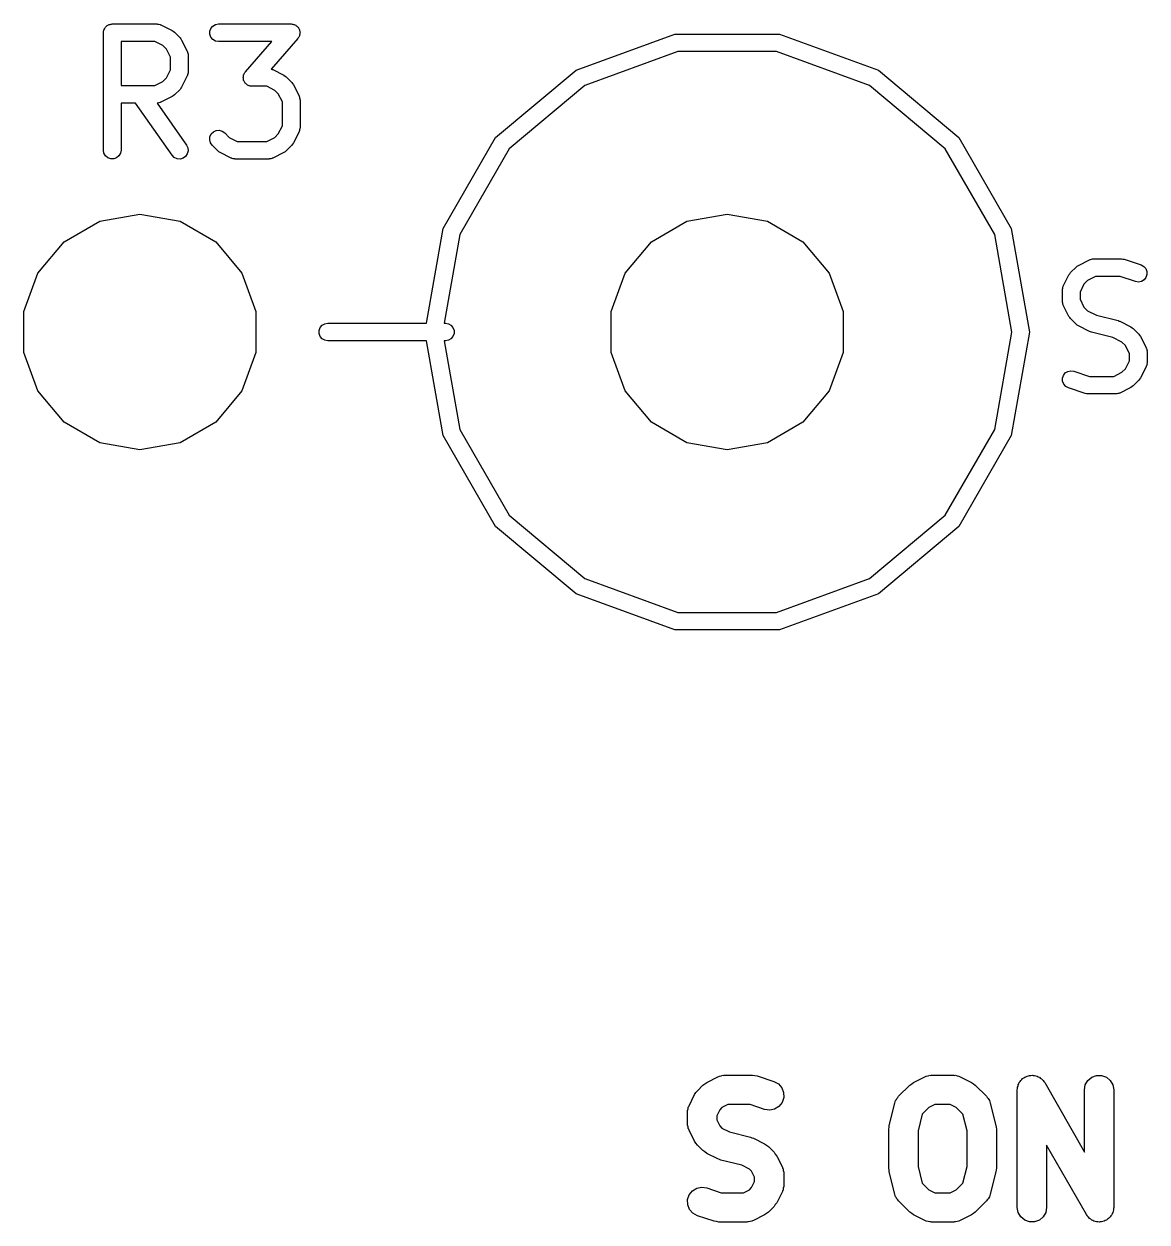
# Model space of a CAD drawing. Extents: x 100.7 to 134.3, y -98.1 to -51.9.
# Drawn here: x 103.51 to 113.08, y -97.58 to -87.38 of the extents above; entities that cross this region are included whole.
import ezdxf

# ---------------------------------------------------------------- set-up
doc = ezdxf.new("R2010")
doc.units = 0
doc.header["$MEASUREMENT"] = 0
doc.layers.add('BLACK', color=7, linetype='CONTINUOUS')

msp = doc.modelspace()

# ---------------------------------------------------------------- linework, layer by layer
at = {"layer": 'Black'}
for p, q in [((104.197, -87.4149), (104.201, -87.4099)), ((104.201, -87.4099), (104.204, -87.4042)), ((104.204, -87.4042), (104.209, -87.4)), ((104.209, -87.4), (104.214, -87.3949)), ((104.214, -87.3949), (104.219, -87.3916)), ((104.219, -87.3916), (104.224, -87.3874)), ((104.224, -87.3874), (104.231, -87.3852)), ((104.231, -87.3852), (104.236, -87.3819)), ((104.236, -87.3819), (104.243, -87.3808)), ((104.243, -87.3808), (104.249, -87.3785)), ((104.249, -87.3785), (104.255, -87.3785)), ((104.255, -87.3785), (104.262, -87.3774)), ((104.262, -87.3774), (104.643, -87.3774)), ((104.643, -87.3774), (104.647, -87.3781)), ((104.647, -87.3781), (104.651, -87.3779)), ((104.651, -87.3779), (104.66, -87.3804)), ((104.66, -87.3804), (104.669, -87.3819)), ((104.669, -87.3819), (104.672, -87.3841)), ((104.672, -87.3841), (104.676, -87.3853)), ((104.676, -87.3853), (104.772, -87.4329)), ((105.102, -87.4149), (105.118, -87.3949)), ((105.118, -87.3949), (105.141, -87.3819)), ((105.141, -87.3819), (105.167, -87.3774)), ((105.167, -87.3774), (105.786, -87.3774)), ((105.786, -87.3774), (105.793, -87.3787)), ((105.793, -87.3787), (105.8, -87.3788)), ((105.8, -87.3788), (105.806, -87.3809)), ((105.806, -87.3809), (105.811, -87.3819)), ((105.811, -87.3819), (105.818, -87.3856)), ((105.818, -87.3856), (105.825, -87.3882)), ((105.825, -87.3882), (105.829, -87.392)), ((105.829, -87.392), (105.834, -87.3949)), ((105.834, -87.3949), (105.839, -87.4005)), ((105.839, -87.4005), (105.844, -87.4054)), ((105.844, -87.4054), (105.847, -87.4104)), ((105.847, -87.4104), (105.851, -87.4149)), ((104.187, -87.4524), (104.188, -87.4459)), ((104.187, -88.4524), (104.187, -87.4524)), ((104.188, -87.4394), (104.19, -87.4332)), ((104.188, -87.4459), (104.188, -87.4394)), ((104.19, -87.4332), (104.191, -87.4267)), ((104.191, -87.4267), (104.195, -87.421)), ((104.195, -87.421), (104.197, -87.4149)), ((104.772, -87.4329), (104.781, -87.4401)), ((104.781, -87.4401), (104.791, -87.447)), ((104.791, -87.447), (104.839, -87.4946)), ((104.839, -87.4946), (104.846, -87.5044)), ((104.846, -87.5044), (104.853, -87.5141)), ((104.853, -87.5141), (104.9, -87.6093)), ((105.093, -87.4394), (105.102, -87.4149)), ((105.093, -87.4654), (105.093, -87.4394)), ((105.102, -87.4899), (105.093, -87.4654)), ((105.118, -87.5098), (105.102, -87.4899)), ((105.141, -87.5229), (105.118, -87.5098)), ((105.842, -87.5018), (105.615, -87.7618)), ((105.846, -87.4955), (105.842, -87.5018)), ((105.851, -87.4899), (105.846, -87.4955)), ((105.851, -87.4149), (105.853, -87.4218)), ((105.853, -87.4844), (105.851, -87.4899)), ((105.853, -87.4218), (105.857, -87.4282)), ((105.856, -87.4795), (105.853, -87.4844)), ((105.857, -87.4723), (105.856, -87.4795)), ((105.857, -87.4282), (105.858, -87.4339)), ((105.86, -87.4654), (105.857, -87.4723)), ((105.858, -87.4339), (105.86, -87.4394)), ((105.86, -87.4394), (105.86, -87.4467)), ((105.86, -87.4467), (105.861, -87.4539)), ((105.861, -87.4539), (105.86, -87.4596)), ((105.86, -87.4596), (105.86, -87.4654)), ((108.212, -87.7705), (109.052, -87.4647)), ((109.052, -87.4647), (109.946, -87.4647)), ((109.946, -87.4647), (110.787, -87.7705)), ((104.337, -87.5274), (104.337, -87.9012)), ((104.625, -87.5274), (104.337, -87.5274)), ((104.694, -87.5616), (104.625, -87.5274)), ((104.724, -87.592), (104.694, -87.5616)), ((104.758, -87.6606), (104.724, -87.592)), ((104.9, -87.6093), (104.902, -87.6135)), ((104.902, -87.6135), (104.904, -87.6172)), ((104.904, -87.6172), (104.905, -87.6259)), ((105.167, -87.5274), (105.141, -87.5229)), ((105.62, -87.5274), (105.167, -87.5274)), ((105.396, -87.7839), (105.62, -87.5274)), ((109.078, -87.6125), (108.287, -87.9004)), ((109.92, -87.6125), (109.078, -87.6125)), ((110.712, -87.9004), (109.92, -87.6125)), ((104.758, -87.768), (104.758, -87.6606)), ((104.905, -87.6259), (104.908, -87.6343)), ((104.908, -87.6343), (104.908, -87.6386)), ((104.908, -87.6386), (104.908, -87.6429)), ((104.908, -87.6429), (104.908, -87.7857)), ((104.724, -87.8365), (104.758, -87.768)), ((104.9, -87.8193), (104.853, -87.9145)), ((104.902, -87.8151), (104.9, -87.8193)), ((104.904, -87.8114), (104.902, -87.8151)), ((104.905, -87.8027), (104.904, -87.8114)), ((104.908, -87.7943), (104.905, -87.8027)), ((104.908, -87.7857), (104.908, -87.79)), ((104.908, -87.79), (104.908, -87.7943)), ((105.379, -87.8203), (105.381, -87.8134)), ((105.379, -87.8261), (105.379, -87.8203)), ((105.381, -87.8134), (105.382, -87.8062)), ((105.382, -87.8062), (105.385, -87.8013)), ((105.385, -87.8013), (105.387, -87.7958)), ((105.387, -87.7958), (105.392, -87.7902)), ((105.392, -87.7902), (105.396, -87.7839)), ((105.615, -87.7618), (105.621, -87.7629)), ((105.621, -87.7629), (105.625, -87.765)), ((105.625, -87.765), (105.629, -87.7663)), ((105.629, -87.7663), (105.724, -87.8139)), ((105.724, -87.8139), (105.734, -87.821)), ((105.734, -87.821), (105.744, -87.8279)), ((107.527, -88.3452), (108.212, -87.7705)), ((110.787, -87.7705), (111.471, -88.3452)), ((104.337, -87.9012), (104.625, -87.9012)), ((104.625, -87.9012), (104.694, -87.8669)), ((104.694, -87.8669), (104.724, -87.8365)), ((104.853, -87.9145), (104.846, -87.9242)), ((105.377, -87.8318), (105.379, -87.8261)), ((105.379, -87.839), (105.377, -87.8318)), ((105.379, -87.8464), (105.379, -87.839)), ((105.381, -87.8518), (105.379, -87.8464)), ((105.381, -87.8575), (105.381, -87.8518)), ((105.385, -87.8639), (105.381, -87.8575)), ((105.387, -87.8708), (105.385, -87.8639)), ((105.391, -87.8753), (105.387, -87.8708)), ((105.394, -87.8803), (105.391, -87.8753)), ((105.399, -87.8852), (105.394, -87.8803)), ((105.404, -87.8908), (105.399, -87.8852)), ((105.409, -87.8937), (105.404, -87.8908)), ((105.414, -87.8975), (105.409, -87.8937)), ((105.42, -87.9001), (105.414, -87.8975)), ((105.427, -87.9038), (105.42, -87.9001)), ((105.432, -87.9048), (105.427, -87.9038)), ((105.438, -87.9069), (105.432, -87.9048)), ((105.445, -87.9071), (105.438, -87.9069)), ((105.452, -87.9083), (105.445, -87.9071)), ((105.578, -87.9083), (105.452, -87.9083)), ((105.646, -87.9426), (105.578, -87.9083)), ((105.744, -87.8279), (105.791, -87.8755)), ((105.791, -87.8755), (105.798, -87.8854)), ((105.798, -87.8854), (105.805, -87.895)), ((105.805, -87.895), (105.853, -87.9903)), ((108.287, -87.9004), (107.642, -88.4417)), ((111.357, -88.4417), (110.712, -87.9004)), ((104.772, -87.9957), (104.676, -88.0433)), ((104.781, -87.9885), (104.772, -87.9957)), ((104.791, -87.9816), (104.781, -87.9885)), ((104.839, -87.934), (104.791, -87.9816)), ((104.846, -87.9242), (104.839, -87.934)), ((105.676, -87.973), (105.646, -87.9426)), ((105.711, -88.0415), (105.676, -87.973)), ((105.853, -87.9903), (105.854, -87.9944)), ((105.854, -87.9944), (105.856, -87.9982)), ((105.856, -87.9982), (105.858, -88.0068)), ((105.858, -88.0068), (105.86, -88.0152)), ((105.86, -88.0152), (105.86, -88.0196)), ((105.86, -88.0196), (105.861, -88.0238)), ((105.861, -88.0238), (105.861, -88.2619)), ((104.461, -88.0512), (104.337, -88.0512)), ((104.337, -88.0512), (104.337, -88.4524)), ((104.772, -88.4954), (104.461, -88.0512)), ((104.647, -88.0504), (104.644, -88.051)), ((104.644, -88.051), (104.895, -88.4094)), ((104.651, -88.0507), (104.647, -88.0504)), ((104.66, -88.0482), (104.651, -88.0507)), ((104.669, -88.0467), (104.66, -88.0482)), ((104.672, -88.0445), (104.669, -88.0467)), ((104.676, -88.0433), (104.672, -88.0445)), ((105.711, -88.2442), (105.711, -88.0415)), ((105.094, -88.3377), (105.105, -88.3141)), ((105.105, -88.3141), (105.124, -88.2957)), ((105.124, -88.2957), (105.147, -88.2847)), ((105.147, -88.2847), (105.173, -88.2824)), ((105.173, -88.2824), (105.198, -88.2892)), ((105.198, -88.2892), (105.22, -88.3041)), ((105.22, -88.3041), (105.259, -88.3431)), ((105.646, -88.3431), (105.676, -88.3127)), ((105.676, -88.3127), (105.711, -88.2442)), ((105.853, -88.2954), (105.805, -88.3907)), ((105.854, -88.2913), (105.853, -88.2954)), ((105.856, -88.2876), (105.854, -88.2913)), ((105.858, -88.2789), (105.856, -88.2876)), ((105.86, -88.2705), (105.858, -88.2789)), ((105.861, -88.2619), (105.86, -88.2662)), ((105.86, -88.2662), (105.86, -88.2705)), ((104.895, -88.4094), (104.906, -88.433)), ((104.906, -88.433), (104.908, -88.4589)), ((105.092, -88.3637), (105.094, -88.3377)), ((105.099, -88.3888), (105.092, -88.3637)), ((105.114, -88.4102), (105.099, -88.3888)), ((105.161, -88.4578), (105.114, -88.4102)), ((105.259, -88.3431), (105.327, -88.3774)), ((105.327, -88.3774), (105.578, -88.3774)), ((105.578, -88.3774), (105.646, -88.3431)), ((105.791, -88.4102), (105.744, -88.4578)), ((105.798, -88.4003), (105.791, -88.4102)), ((105.805, -88.3907), (105.798, -88.4003)), ((107.08, -89.1195), (107.527, -88.3452)), ((111.471, -88.3452), (111.918, -89.1195)), ((104.191, -88.478), (104.187, -88.4524)), ((104.204, -88.5006), (104.191, -88.478)), ((104.224, -88.5173), (104.204, -88.5006)), ((104.249, -88.5262), (104.224, -88.5173)), ((104.275, -88.5262), (104.249, -88.5262)), ((104.299, -88.5173), (104.275, -88.5262)), ((104.319, -88.5006), (104.299, -88.5173)), ((104.332, -88.478), (104.319, -88.5006)), ((104.337, -88.4524), (104.332, -88.478)), ((104.79, -88.5138), (104.772, -88.4954)), ((104.814, -88.5248), (104.79, -88.5138)), ((104.84, -88.5271), (104.814, -88.5248)), ((104.865, -88.5204), (104.84, -88.5271)), ((104.886, -88.5054), (104.865, -88.5204)), ((104.901, -88.4841), (104.886, -88.5054)), ((104.908, -88.4589), (104.901, -88.4841)), ((105.171, -88.4647), (105.161, -88.4578)), ((105.181, -88.4718), (105.171, -88.4647)), ((105.276, -88.5195), (105.181, -88.4718)), ((105.28, -88.5207), (105.276, -88.5195)), ((105.284, -88.5229), (105.28, -88.5207)), ((105.293, -88.5244), (105.284, -88.5229)), ((105.301, -88.5269), (105.293, -88.5244)), ((105.305, -88.5266), (105.301, -88.5269)), ((105.31, -88.5274), (105.305, -88.5266)), ((105.595, -88.5274), (105.31, -88.5274)), ((105.599, -88.5266), (105.595, -88.5274)), ((105.604, -88.5269), (105.599, -88.5266)), ((105.612, -88.5244), (105.604, -88.5269)), ((105.621, -88.5229), (105.612, -88.5244)), ((105.625, -88.5207), (105.621, -88.5229)), ((105.629, -88.5195), (105.625, -88.5207)), ((105.724, -88.4718), (105.629, -88.5195)), ((105.734, -88.4647), (105.724, -88.4718)), ((105.744, -88.4578), (105.734, -88.4647)), ((107.642, -88.4417), (107.221, -89.1708)), ((111.778, -89.1708), (111.357, -88.4417)), ((104.155, -89.0572), (104.498, -88.9967)), ((104.498, -88.9967), (104.841, -89.0572)), ((109.156, -89.0572), (109.499, -88.9967)), ((109.499, -88.9967), (109.843, -89.0572)), ((103.853, -89.2314), (104.155, -89.0572)), ((104.841, -89.0572), (105.143, -89.2314)), ((106.938, -89.925), (107.08, -89.1195)), ((108.854, -89.2314), (109.156, -89.0572)), ((109.843, -89.0572), (110.144, -89.2314)), ((111.918, -89.1195), (112.074, -90)), ((103.629, -89.4983), (103.853, -89.2314)), ((105.143, -89.2314), (105.367, -89.4983)), ((107.221, -89.1708), (107.088, -89.925)), ((108.63, -89.4983), (108.854, -89.2314)), ((110.144, -89.2314), (110.368, -89.4983)), ((111.924, -90), (111.778, -89.1708)), ((112.423, -89.4946), (112.471, -89.447)), ((112.471, -89.447), (112.481, -89.4401)), ((112.481, -89.4401), (112.49, -89.4329)), ((112.49, -89.4329), (112.586, -89.3853)), ((112.586, -89.3853), (112.59, -89.3841)), ((112.59, -89.3841), (112.593, -89.3819)), ((112.593, -89.3819), (112.602, -89.3804)), ((112.602, -89.3804), (112.61, -89.3779)), ((112.61, -89.3779), (112.615, -89.3781)), ((112.615, -89.3781), (112.619, -89.3774)), ((112.619, -89.3774), (112.857, -89.3774)), ((112.857, -89.3774), (112.869, -89.3795)), ((112.869, -89.3795), (112.881, -89.3812)), ((112.881, -89.3812), (113.024, -89.4288)), ((113.024, -89.4288), (113.047, -89.4413)), ((113.047, -89.4413), (113.064, -89.4607)), ((103.51, -89.8258), (103.629, -89.4983)), ((105.367, -89.4983), (105.486, -89.8258)), ((108.511, -89.8258), (108.63, -89.4983)), ((110.368, -89.4983), (110.487, -89.8258)), ((112.361, -89.6093), (112.409, -89.5141)), ((112.409, -89.5141), (112.416, -89.5044)), ((112.416, -89.5044), (112.423, -89.4946)), ((112.637, -89.5274), (112.568, -89.5616)), ((112.845, -89.5274), (112.637, -89.5274)), ((112.976, -89.5712), (112.845, -89.5274)), ((113.066, -89.5357), (113.05, -89.5561)), ((113.064, -89.4607), (113.073, -89.485)), ((113.074, -89.511), (113.066, -89.5357)), ((113.073, -89.485), (113.074, -89.511)), ((112.354, -89.6343), (112.357, -89.6259)), ((112.354, -89.6386), (112.354, -89.6343)), ((112.354, -89.6429), (112.354, -89.6386)), ((112.354, -89.7381), (112.354, -89.6429)), ((112.357, -89.6259), (112.358, -89.6172)), ((112.358, -89.6172), (112.36, -89.6135)), ((112.36, -89.6135), (112.361, -89.6093)), ((112.538, -89.592), (112.504, -89.6606)), ((112.568, -89.5616), (112.538, -89.592)), ((113.002, -89.575), (112.976, -89.5712)), ((113.028, -89.5697), (113.002, -89.575)), ((113.05, -89.5561), (113.028, -89.5697)), ((112.354, -89.7424), (112.354, -89.7381)), ((112.354, -89.7467), (112.354, -89.7424)), ((112.357, -89.7551), (112.354, -89.7467)), ((112.358, -89.7637), (112.357, -89.7551)), ((112.504, -89.6606), (112.504, -89.7204)), ((112.504, -89.7204), (112.538, -89.7889)), ((103.51, -90.1742), (103.51, -89.8258)), ((105.486, -89.8258), (105.486, -90.1742)), ((108.511, -90.1742), (108.511, -89.8258)), ((110.487, -89.8258), (110.487, -90.1742)), ((112.36, -89.7675), (112.358, -89.7637)), ((112.361, -89.7716), (112.36, -89.7675)), ((112.409, -89.8669), (112.361, -89.7716)), ((112.538, -89.7889), (112.568, -89.8193)), ((112.568, -89.8193), (112.645, -89.8578)), ((112.645, -89.8578), (112.828, -89.9034)), ((106.024, -89.987), (106.033, -89.9625)), ((106.033, -89.9625), (106.05, -89.9425)), ((106.05, -89.9425), (106.073, -89.9295)), ((106.073, -89.9295), (106.098, -89.925)), ((106.098, -89.925), (106.938, -89.925)), ((107.088, -89.925), (107.099, -89.925)), ((107.099, -89.925), (107.125, -89.9295)), ((107.125, -89.9295), (107.147, -89.9425)), ((107.147, -89.9425), (107.164, -89.9625)), ((107.164, -89.9625), (107.173, -89.987)), ((112.416, -89.8765), (112.409, -89.8669)), ((112.423, -89.8864), (112.416, -89.8765)), ((112.471, -89.934), (112.423, -89.8864)), ((112.481, -89.9409), (112.471, -89.934)), ((112.49, -89.948), (112.481, -89.9409)), ((112.586, -89.9957), (112.49, -89.948)), ((112.828, -89.9034), (112.835, -89.9068)), ((112.835, -89.9068), (112.843, -89.9091)), ((112.843, -89.9091), (112.938, -89.9567)), ((112.938, -89.9567), (112.948, -89.9639)), ((112.948, -89.9639), (112.958, -89.9708)), ((106.024, -90.013), (106.024, -89.987)), ((106.033, -90.0375), (106.024, -90.013)), ((106.05, -90.0575), (106.033, -90.0375)), ((106.073, -90.0705), (106.05, -90.0575)), ((107.147, -90.0575), (107.125, -90.0705)), ((107.164, -90.0375), (107.147, -90.0575)), ((107.173, -90.013), (107.164, -90.0375)), ((107.173, -89.987), (107.173, -90.013)), ((111.778, -90.8292), (111.924, -90)), ((112.074, -90), (111.918, -90.8805)), ((112.593, -89.998), (112.586, -89.9957)), ((112.601, -90.0013), (112.593, -89.998)), ((112.783, -90.047), (112.601, -90.0013)), ((112.86, -90.0854), (112.783, -90.047)), ((112.958, -89.9708), (113.005, -90.0184)), ((113.005, -90.0184), (113.012, -90.0282)), ((113.012, -90.0282), (113.019, -90.0379)), ((113.019, -90.0379), (113.067, -90.1331)), ((106.098, -90.075), (106.073, -90.0705)), ((106.938, -90.075), (106.098, -90.075)), ((107.08, -90.8805), (106.938, -90.075)), ((107.099, -90.075), (107.088, -90.075)), ((107.088, -90.075), (107.221, -90.8292)), ((107.125, -90.0705), (107.099, -90.075)), ((112.891, -90.1159), (112.86, -90.0854)), ((112.925, -90.1844), (112.891, -90.1159)), ((113.067, -90.1331), (113.068, -90.1373)), ((113.068, -90.1373), (113.07, -90.141)), ((113.07, -90.141), (113.072, -90.1497)), ((113.072, -90.1497), (113.075, -90.1581)), ((113.075, -90.1581), (113.074, -90.1624)), ((113.074, -90.1624), (113.075, -90.1667)), ((113.075, -90.1667), (113.075, -90.2619)), ((103.629, -90.5017), (103.51, -90.1742)), ((105.486, -90.1742), (105.367, -90.5017)), ((108.63, -90.5017), (108.511, -90.1742)), ((110.487, -90.1742), (110.368, -90.5017)), ((112.891, -90.3127), (112.925, -90.2442)), ((112.925, -90.2442), (112.925, -90.1844)), ((113.075, -90.2619), (113.074, -90.2662)), ((113.074, -90.2662), (113.075, -90.2705)), ((112.354, -90.3938), (112.363, -90.369)), ((112.363, -90.369), (112.379, -90.3486)), ((112.379, -90.3486), (112.401, -90.335)), ((112.401, -90.335), (112.427, -90.3298)), ((112.427, -90.3298), (112.452, -90.3336)), ((112.452, -90.3336), (112.584, -90.3774)), ((112.792, -90.3774), (112.86, -90.3431)), ((112.86, -90.3431), (112.891, -90.3127)), ((113.067, -90.2954), (113.019, -90.3907)), ((113.068, -90.2913), (113.067, -90.2954)), ((113.07, -90.2876), (113.068, -90.2913)), ((113.072, -90.2789), (113.07, -90.2876)), ((113.075, -90.2705), (113.072, -90.2789)), ((112.355, -90.4198), (112.354, -90.3938)), ((112.365, -90.444), (112.355, -90.4198)), ((112.382, -90.4635), (112.365, -90.444)), ((112.405, -90.4759), (112.382, -90.4635)), ((112.584, -90.3774), (112.792, -90.3774)), ((112.938, -90.4718), (112.843, -90.5195)), ((112.948, -90.4647), (112.938, -90.4718)), ((112.958, -90.4578), (112.948, -90.4647)), ((113.005, -90.4102), (112.958, -90.4578)), ((113.012, -90.4003), (113.005, -90.4102)), ((113.019, -90.3907), (113.012, -90.4003)), ((103.853, -90.7686), (103.629, -90.5017)), ((105.367, -90.5017), (105.143, -90.7686)), ((108.854, -90.7686), (108.63, -90.5017)), ((110.368, -90.5017), (110.144, -90.7686)), ((112.548, -90.5235), (112.405, -90.4759)), ((112.56, -90.5253), (112.548, -90.5235)), ((112.571, -90.5274), (112.56, -90.5253)), ((112.81, -90.5274), (112.571, -90.5274)), ((112.814, -90.5266), (112.81, -90.5274)), ((112.818, -90.5269), (112.814, -90.5266)), ((112.827, -90.5244), (112.818, -90.5269)), ((112.835, -90.5229), (112.827, -90.5244)), ((112.839, -90.5207), (112.835, -90.5229)), ((112.843, -90.5195), (112.839, -90.5207)), ((104.155, -90.9428), (103.853, -90.7686)), ((105.143, -90.7686), (104.841, -90.9428)), ((109.156, -90.9428), (108.854, -90.7686)), ((110.144, -90.7686), (109.843, -90.9428)), ((107.527, -91.6548), (107.08, -90.8805)), ((107.221, -90.8292), (107.642, -91.5583)), ((111.357, -91.5583), (111.778, -90.8292)), ((111.918, -90.8805), (111.471, -91.6548)), ((104.498, -91.0033), (104.155, -90.9428)), ((104.841, -90.9428), (104.498, -91.0033)), ((109.499, -91.0033), (109.156, -90.9428)), ((109.843, -90.9428), (109.499, -91.0033)), ((107.642, -91.5583), (108.287, -92.0996)), ((110.712, -92.0996), (111.357, -91.5583)), ((108.212, -92.2295), (107.527, -91.6548)), ((111.471, -91.6548), (110.787, -92.2295)), ((108.287, -92.0996), (109.078, -92.3875)), ((109.92, -92.3875), (110.712, -92.0996)), ((109.052, -92.5352), (108.212, -92.2295)), ((110.787, -92.2295), (109.946, -92.5352)), ((109.078, -92.3875), (109.92, -92.3875)), ((109.946, -92.5352), (109.052, -92.5352)), ((109.309, -96.4001), (109.325, -96.3882)), ((109.325, -96.3882), (109.42, -96.3406)), ((109.42, -96.3406), (109.427, -96.3385)), ((109.427, -96.3385), (109.433, -96.3349)), ((109.433, -96.3349), (109.448, -96.3324)), ((109.448, -96.3324), (109.462, -96.3282)), ((109.462, -96.3282), (109.469, -96.3286)), ((109.469, -96.3286), (109.476, -96.3274)), ((109.476, -96.3274), (109.714, -96.3274)), ((109.714, -96.3274), (109.734, -96.3309)), ((109.734, -96.3309), (109.754, -96.3338)), ((109.754, -96.3338), (109.897, -96.3814)), ((109.897, -96.3814), (109.935, -96.4021)), ((111.071, -96.4001), (111.087, -96.3882)), ((111.087, -96.3882), (111.182, -96.3406)), ((111.182, -96.3406), (111.189, -96.3385)), ((111.189, -96.3385), (111.195, -96.3349)), ((111.195, -96.3349), (111.21, -96.3324)), ((111.21, -96.3324), (111.224, -96.3282)), ((111.224, -96.3282), (111.231, -96.3286)), ((111.231, -96.3286), (111.238, -96.3274)), ((111.238, -96.3274), (111.429, -96.3274)), ((111.429, -96.3274), (111.436, -96.3286)), ((111.436, -96.3286), (111.443, -96.3282)), ((111.443, -96.3282), (111.457, -96.3324)), ((111.457, -96.3324), (111.471, -96.3349)), ((111.471, -96.3349), (111.478, -96.3385)), ((111.478, -96.3385), (111.484, -96.3406)), ((111.484, -96.3406), (111.58, -96.3882)), ((111.58, -96.3882), (111.596, -96.4001)), ((111.983, -96.3999), (111.987, -96.3894)), ((111.987, -96.3894), (111.994, -96.3813)), ((111.994, -96.3813), (111.999, -96.372)), ((111.999, -96.372), (112.008, -96.3648)), ((112.008, -96.3648), (112.015, -96.3563)), ((112.015, -96.3563), (112.025, -96.351)), ((112.025, -96.351), (112.033, -96.3441)), ((112.033, -96.3441), (112.043, -96.3403)), ((112.043, -96.3403), (112.053, -96.3347)), ((112.053, -96.3347), (112.064, -96.3329)), ((112.064, -96.3329), (112.074, -96.3293)), ((112.074, -96.3293), (112.085, -96.3293)), ((112.085, -96.3293), (112.096, -96.3274)), ((112.096, -96.3274), (112.106, -96.3293)), ((112.106, -96.3293), (112.117, -96.3293)), ((112.117, -96.3293), (112.127, -96.3331)), ((112.127, -96.3331), (112.139, -96.3351)), ((112.139, -96.3351), (112.148, -96.3405)), ((112.148, -96.3405), (112.158, -96.3441)), ((112.158, -96.3441), (112.166, -96.3513)), ((112.166, -96.3513), (112.176, -96.357)), ((112.176, -96.357), (112.183, -96.3652)), ((112.183, -96.3652), (112.191, -96.372)), ((112.191, -96.372), (112.197, -96.3817)), ((112.197, -96.3817), (112.204, -96.3904)), ((112.549, -96.4096), (112.571, -96.372)), ((112.571, -96.372), (112.604, -96.3441)), ((112.604, -96.3441), (112.645, -96.3293)), ((112.645, -96.3293), (112.688, -96.3293)), ((112.688, -96.3293), (112.729, -96.3441)), ((112.729, -96.3441), (112.762, -96.372)), ((112.762, -96.372), (112.784, -96.4096)), ((109.174, -96.587), (109.222, -96.4917)), ((109.222, -96.4917), (109.233, -96.4756)), ((109.233, -96.4756), (109.245, -96.4592)), ((109.245, -96.4592), (109.293, -96.4116)), ((109.293, -96.4116), (109.309, -96.4001)), ((109.935, -96.4021), (109.964, -96.4346)), ((109.964, -96.4346), (109.98, -96.4749)), ((109.98, -96.4749), (109.981, -96.5183)), ((110.959, -96.5069), (111.054, -96.4116)), ((111.054, -96.4116), (111.071, -96.4001)), ((111.596, -96.4001), (111.612, -96.4116)), ((111.612, -96.4116), (111.707, -96.5069)), ((111.97, -96.4524), (111.972, -96.4413)), ((111.97, -97.4524), (111.97, -96.4524)), ((111.972, -96.4301), (111.976, -96.4201)), ((111.972, -96.4413), (111.972, -96.4301)), ((111.976, -96.4201), (111.978, -96.4096)), ((111.978, -96.4096), (111.983, -96.3999)), ((112.204, -96.3904), (112.542, -96.9817)), ((112.542, -96.4524), (112.549, -96.4096)), ((112.542, -96.9817), (112.542, -96.4524)), ((112.784, -96.4096), (112.792, -96.4524)), ((112.792, -96.4524), (112.792, -97.4524)), ((109.168, -96.6001), (109.172, -96.5939)), ((109.172, -96.5939), (109.174, -96.587)), ((109.506, -96.5774), (109.455, -96.6027)), ((109.694, -96.5774), (109.506, -96.5774)), ((109.818, -96.6186), (109.694, -96.5774)), ((109.94, -96.5935), (109.903, -96.6162)), ((109.967, -96.5595), (109.94, -96.5935)), ((109.981, -96.5183), (109.967, -96.5595)), ((110.879, -96.7554), (110.926, -96.5649)), ((110.926, -96.5649), (110.931, -96.554)), ((110.931, -96.554), (110.934, -96.5424)), ((110.934, -96.5424), (110.94, -96.5343)), ((110.94, -96.5343), (110.944, -96.5253)), ((110.944, -96.5253), (110.952, -96.5167)), ((110.952, -96.5167), (110.959, -96.5069)), ((111.268, -96.5774), (111.217, -96.6027)), ((111.399, -96.5774), (111.268, -96.5774)), ((111.45, -96.6027), (111.399, -96.5774)), ((111.707, -96.5069), (111.714, -96.5167)), ((111.714, -96.5167), (111.723, -96.5253)), ((111.723, -96.5253), (111.727, -96.5343)), ((111.727, -96.5343), (111.732, -96.5424)), ((111.732, -96.5424), (111.735, -96.554)), ((111.735, -96.554), (111.74, -96.5649)), ((111.74, -96.5649), (111.788, -96.7554)), ((109.161, -96.6429), (109.162, -96.6358)), ((109.161, -96.7381), (109.161, -96.6429)), ((109.162, -96.6286), (109.166, -96.6145)), ((109.162, -96.6358), (109.162, -96.6286)), ((109.166, -96.6145), (109.168, -96.6001)), ((109.436, -96.6217), (109.411, -96.6724)), ((109.411, -96.6724), (109.411, -96.7086)), ((109.455, -96.6027), (109.436, -96.6217)), ((109.861, -96.625), (109.818, -96.6186)), ((109.903, -96.6162), (109.861, -96.625)), ((111.16, -96.6591), (111.125, -96.8011)), ((111.217, -96.6027), (111.16, -96.6591)), ((111.506, -96.6591), (111.45, -96.6027)), ((111.542, -96.8011), (111.506, -96.6591)), ((109.162, -96.7452), (109.161, -96.7381)), ((109.162, -96.7524), (109.162, -96.7452)), ((109.166, -96.7664), (109.162, -96.7524)), ((109.168, -96.7808), (109.166, -96.7664)), ((109.172, -96.7871), (109.168, -96.7808)), ((109.174, -96.794), (109.172, -96.7871)), ((109.222, -96.8892), (109.174, -96.794)), ((109.411, -96.7086), (109.436, -96.7593)), ((109.436, -96.7593), (109.455, -96.7782)), ((109.455, -96.7782), (109.52, -96.8106)), ((110.875, -96.7857), (110.878, -96.7707)), ((110.875, -97.119), (110.875, -96.7857)), ((110.878, -96.7707), (110.879, -96.7554)), ((111.788, -96.7554), (111.789, -96.7707)), ((111.789, -96.7707), (111.792, -96.7857)), ((111.792, -96.7857), (111.792, -97.119)), ((109.233, -96.9053), (109.222, -96.8892)), ((109.52, -96.8106), (109.697, -96.8549)), ((109.697, -96.8549), (109.709, -96.8605)), ((109.709, -96.8605), (109.723, -96.8644)), ((109.723, -96.8644), (109.818, -96.912)), ((111.125, -96.8011), (111.125, -97.1037)), ((111.542, -97.1037), (111.542, -96.8011)), ((109.245, -96.9217), (109.233, -96.9053)), ((109.293, -96.9693), (109.245, -96.9217)), ((109.309, -96.9808), (109.293, -96.9693)), ((109.325, -96.9928), (109.309, -96.9808)), ((109.42, -97.0404), (109.325, -96.9928)), ((109.818, -96.912), (109.834, -96.924)), ((109.834, -96.924), (109.85, -96.9354)), ((109.85, -96.9354), (109.898, -96.983)), ((109.898, -96.983), (109.909, -96.9995)), ((109.909, -96.9995), (109.921, -97.0155)), ((112.558, -97.5144), (112.22, -96.9231)), ((112.22, -96.9231), (112.22, -97.4524)), ((109.433, -97.0443), (109.42, -97.0404)), ((109.446, -97.0498), (109.433, -97.0443)), ((109.623, -97.0941), (109.446, -97.0498)), ((109.688, -97.1265), (109.623, -97.0941)), ((109.921, -97.0155), (109.969, -97.1108)), ((111.125, -97.1037), (111.16, -97.2456)), ((111.506, -97.2456), (111.542, -97.1037)), ((109.707, -97.1455), (109.688, -97.1265)), ((109.732, -97.1962), (109.707, -97.1455)), ((109.732, -97.2324), (109.732, -97.1962)), ((109.969, -97.1108), (109.971, -97.1177)), ((109.971, -97.1177), (109.975, -97.1239)), ((109.975, -97.1239), (109.977, -97.1383)), ((109.977, -97.1383), (109.981, -97.1524)), ((109.981, -97.1524), (109.981, -97.1596)), ((109.981, -97.1596), (109.982, -97.1667)), ((109.982, -97.1667), (109.982, -97.2619)), ((110.878, -97.1341), (110.875, -97.119)), ((110.879, -97.1494), (110.878, -97.1341)), ((110.926, -97.3398), (110.879, -97.1494)), ((111.788, -97.1494), (111.74, -97.3398)), ((111.789, -97.1341), (111.788, -97.1494)), ((111.792, -97.119), (111.789, -97.1341)), ((109.203, -97.3112), (109.24, -97.2885)), ((109.24, -97.2885), (109.282, -97.2798)), ((109.282, -97.2798), (109.325, -97.2862)), ((109.325, -97.2862), (109.449, -97.3274)), ((109.637, -97.3274), (109.688, -97.302)), ((109.688, -97.302), (109.707, -97.2831)), ((109.707, -97.2831), (109.732, -97.2324)), ((109.975, -97.3047), (109.971, -97.3109)), ((109.977, -97.2902), (109.975, -97.3047)), ((109.981, -97.2762), (109.977, -97.2902)), ((109.982, -97.2619), (109.981, -97.269)), ((109.981, -97.269), (109.981, -97.2762)), ((111.16, -97.2456), (111.217, -97.302)), ((111.217, -97.302), (111.268, -97.3274)), ((111.399, -97.3274), (111.45, -97.302)), ((111.45, -97.302), (111.506, -97.2456)), ((109.162, -97.3864), (109.176, -97.3452)), ((109.163, -97.4298), (109.162, -97.3864)), ((109.176, -97.3452), (109.203, -97.3112)), ((109.449, -97.3274), (109.637, -97.3274)), ((109.969, -97.3178), (109.921, -97.413)), ((109.971, -97.3109), (109.969, -97.3178)), ((110.931, -97.3508), (110.926, -97.3398)), ((110.934, -97.3624), (110.931, -97.3508)), ((110.94, -97.3705), (110.934, -97.3624)), ((110.944, -97.3795), (110.94, -97.3705)), ((110.952, -97.3881), (110.944, -97.3795)), ((110.959, -97.3979), (110.952, -97.3881)), ((111.054, -97.4931), (110.959, -97.3979)), ((111.268, -97.3274), (111.399, -97.3274)), ((111.707, -97.3979), (111.612, -97.4931)), ((111.714, -97.3881), (111.707, -97.3979)), ((111.723, -97.3795), (111.714, -97.3881)), ((111.727, -97.3705), (111.723, -97.3795)), ((111.732, -97.3624), (111.727, -97.3705)), ((111.735, -97.3508), (111.732, -97.3624)), ((111.74, -97.3398), (111.735, -97.3508)), ((109.179, -97.4702), (109.163, -97.4298)), ((109.208, -97.5027), (109.179, -97.4702)), ((109.246, -97.5233), (109.208, -97.5027)), ((109.834, -97.5046), (109.818, -97.5166)), ((109.85, -97.4931), (109.834, -97.5046)), ((109.898, -97.4455), (109.85, -97.4931)), ((109.909, -97.4291), (109.898, -97.4455)), ((109.921, -97.413), (109.909, -97.4291)), ((111.071, -97.5046), (111.054, -97.4931)), ((111.087, -97.5166), (111.071, -97.5046)), ((111.596, -97.5046), (111.58, -97.5166)), ((111.612, -97.4931), (111.596, -97.5046)), ((111.978, -97.4951), (111.97, -97.4524)), ((111.999, -97.5327), (111.978, -97.4951)), ((112.213, -97.4951), (112.191, -97.5327)), ((112.22, -97.4524), (112.213, -97.4951)), ((112.779, -97.5048), (112.775, -97.5154)), ((112.784, -97.4951), (112.779, -97.5048)), ((112.786, -97.4846), (112.784, -97.4951)), ((112.79, -97.4746), (112.786, -97.4846)), ((112.792, -97.4524), (112.79, -97.4634)), ((112.79, -97.4634), (112.79, -97.4746)), ((109.389, -97.571), (109.246, -97.5233)), ((109.409, -97.5739), (109.389, -97.571)), ((109.429, -97.5774), (109.409, -97.5739)), ((109.667, -97.5774), (109.429, -97.5774)), ((109.674, -97.5761), (109.667, -97.5774)), ((109.681, -97.5766), (109.674, -97.5761)), ((109.695, -97.5724), (109.681, -97.5766)), ((109.709, -97.5698), (109.695, -97.5724)), ((109.716, -97.5662), (109.709, -97.5698)), ((109.723, -97.5642), (109.716, -97.5662)), ((109.818, -97.5166), (109.723, -97.5642)), ((111.182, -97.5642), (111.087, -97.5166)), ((111.189, -97.5662), (111.182, -97.5642)), ((111.195, -97.5698), (111.189, -97.5662)), ((111.21, -97.5724), (111.195, -97.5698)), ((111.224, -97.5766), (111.21, -97.5724)), ((111.231, -97.5761), (111.224, -97.5766)), ((111.238, -97.5774), (111.231, -97.5761)), ((111.429, -97.5774), (111.238, -97.5774)), ((111.436, -97.5761), (111.429, -97.5774)), ((111.443, -97.5766), (111.436, -97.5761)), ((111.457, -97.5724), (111.443, -97.5766)), ((111.471, -97.5698), (111.457, -97.5724)), ((111.478, -97.5662), (111.471, -97.5698)), ((111.484, -97.5642), (111.478, -97.5662)), ((111.58, -97.5166), (111.484, -97.5642)), ((112.033, -97.5606), (111.999, -97.5327)), ((112.074, -97.5755), (112.033, -97.5606)), ((112.117, -97.5755), (112.074, -97.5755)), ((112.158, -97.5606), (112.117, -97.5755)), ((112.191, -97.5327), (112.158, -97.5606)), ((112.565, -97.523), (112.558, -97.5144)), ((112.571, -97.5327), (112.565, -97.523)), ((112.579, -97.5396), (112.571, -97.5327)), ((112.586, -97.5478), (112.579, -97.5396)), ((112.596, -97.5534), (112.586, -97.5478)), ((112.604, -97.5606), (112.596, -97.5534)), ((112.614, -97.5643), (112.604, -97.5606)), ((112.623, -97.5697), (112.614, -97.5643)), ((112.634, -97.5716), (112.623, -97.5697)), ((112.645, -97.5755), (112.634, -97.5716)), ((112.656, -97.5755), (112.645, -97.5755)), ((112.666, -97.5774), (112.656, -97.5755)), ((112.677, -97.5755), (112.666, -97.5774)), ((112.688, -97.5755), (112.677, -97.5755)), ((112.698, -97.5718), (112.688, -97.5755)), ((112.709, -97.57), (112.698, -97.5718)), ((112.719, -97.5645), (112.709, -97.57)), ((112.729, -97.5606), (112.719, -97.5645)), ((112.737, -97.5538), (112.729, -97.5606)), ((112.747, -97.5485), (112.737, -97.5538)), ((112.754, -97.5399), (112.747, -97.5485)), ((112.762, -97.5327), (112.754, -97.5399)), ((112.768, -97.5235), (112.762, -97.5327)), ((112.775, -97.5154), (112.768, -97.5235))]:
    msp.add_line(p, q, dxfattribs=at)

doc.saveas('drawing.dxf')
